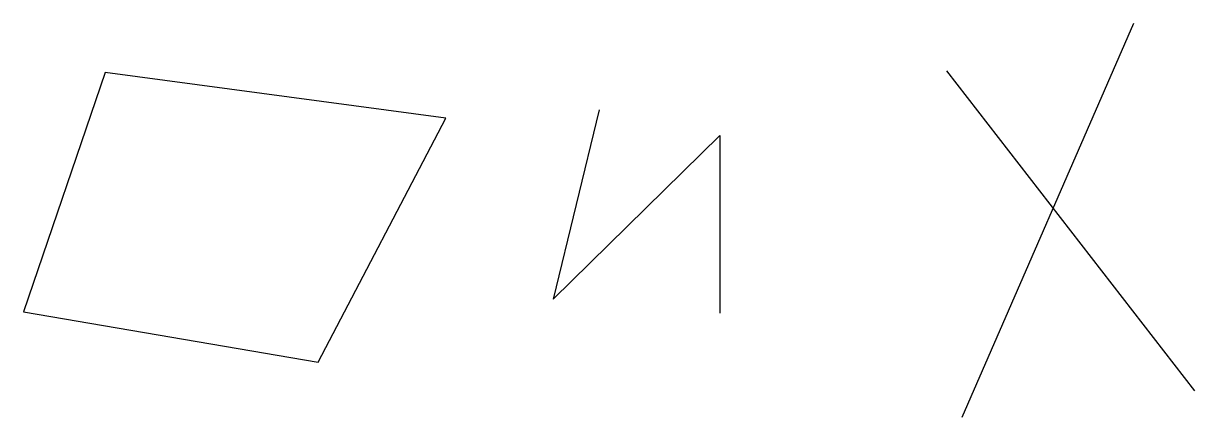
# Model space of a CAD drawing. Header units: millimetres. Extents: x 769 to 3767, y 460 to 1470.
import ezdxf

# ---------------------------------------------------------------- set-up
doc = ezdxf.new("R2010")
doc.units = ezdxf.units.MM

msp = doc.modelspace()

# ---------------------------------------------------------------- linework, layer by layer
for p, q in [((3610.4, 1470.4), (3170.8, 459.8)), ((977.8, 1344.5), (768.7, 731.4)), ((1850.1, 1227.1), (977.8, 1344.5)), ((3131.8, 1348.4), (3766.7, 528.2)), ((2242.5, 1249), (2125, 763.3)), ((1523.5, 602), (1850.1, 1227.1)), ((2125, 763.3), (2551.2, 1183.3)), ((2551.2, 1183.3), (2551.2, 727.5)), ((768.7, 731.4), (1523.5, 602))]:
    msp.add_line(p, q)

doc.saveas('drawing.dxf')
